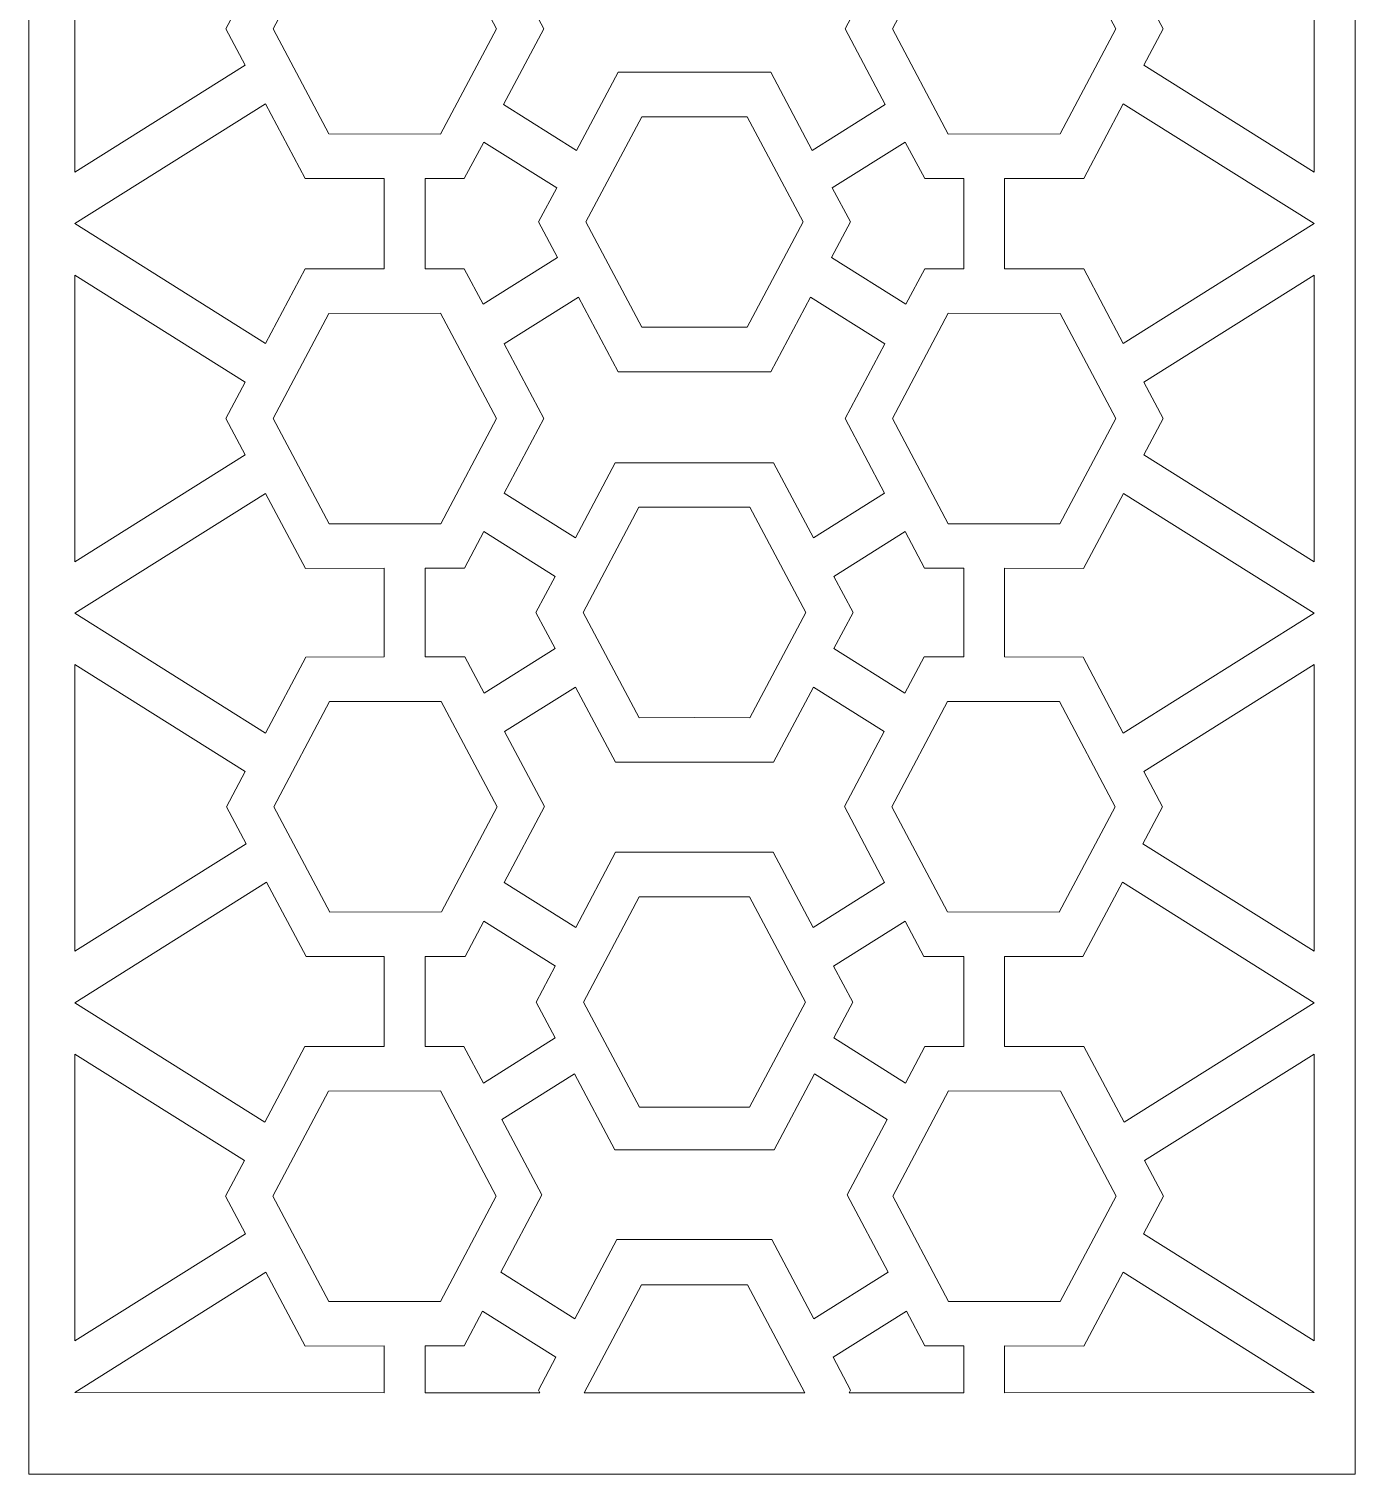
# Model space of a CAD drawing. Header units: centimetres. Extents: x -9.9 to 9.8, y -13.3 to 6.8.
# Drawn here: x 0.54 to 9.75, y -13.32 to -3.28 of the extents above; entities that cross this region are included whole.
import ezdxf

# ---------------------------------------------------------------- set-up
doc = ezdxf.new("R2010")
doc.units = ezdxf.units.CM
doc.header["$MEASUREMENT"] = 0

msp = doc.modelspace()

# ---------------------------------------------------------------- linework, layer by layer
at = {"color": 242, "lineweight": 9}
for points, knots in [([(0.5385, 6.76103), (0.5385, 6.76103), (9.7515, 6.76104), (9.7515, 6.76104), (9.7515, 6.76104), (9.7515, 6.76104), (9.7515, -13.31532), (9.7515, -13.31532), (9.7515, -13.31532), (9.7515, -13.31532), (0.5385, -13.31532), (0.5385, -13.31532), (0.5385, -13.31532), (0.5385, -13.31532), (0.5385, 6.76104), (0.5385, 6.76104)], [0, 0, 0, 0, 0.2, 0.2, 0.2, 0.2, 0.4, 0.4, 0.4, 0.4, 0.6, 0.6, 0.6, 0.6, 1, 1, 1, 1]), ([(2.0411, -3.52948), (2.0411, -3.52948), (1.90644, -3.27565), (1.90644, -3.27565), (1.90644, -3.27565), (1.90644, -3.27565), (2.0402, -3.02417), (2.0402, -3.02417), (2.0402, -3.02417), (2.0402, -3.02417), (0.85737, -2.28167), (0.85737, -2.28167), (0.85737, -2.28167), (0.85737, -2.28167), (0.85737, -4.27268), (0.85737, -4.27268), (0.85737, -4.27268), (0.85737, -4.27268), (2.0411, -3.52948), (2.0411, -3.52948)], [0, 0, 0, 0, 0.16666667, 0.16666667, 0.16666667, 0.16666667, 0.33333333, 0.33333333, 0.33333333, 0.33333333, 0.5, 0.5, 0.5, 0.5, 0.66666667, 0.66666667, 0.66666667, 0.66666667, 1, 1, 1, 1]), ([(8.28333, -3.52948), (8.28333, -3.52948), (8.41795, -3.27565), (8.41795, -3.27565), (8.41795, -3.27565), (8.41795, -3.27565), (8.28424, -3.02417), (8.28424, -3.02417), (8.28424, -3.02417), (8.28424, -3.02417), (9.467, -2.28167), (9.467, -2.28167), (9.467, -2.28167), (9.467, -2.28167), (9.467, -4.27268), (9.467, -4.27268), (9.467, -4.27268), (9.467, -4.27268), (8.28333, -3.52948), (8.28333, -3.52948)], [0, 0, 0, 0, 0.16666667, 0.16666667, 0.16666667, 0.16666667, 0.33333333, 0.33333333, 0.33333333, 0.33333333, 0.5, 0.5, 0.5, 0.5, 0.66666667, 0.66666667, 0.66666667, 0.66666667, 1, 1, 1, 1]), ([(5.16224, -2.96968), (5.16224, -2.96968), (4.61216, -2.96943), (4.61216, -2.96943), (4.61216, -2.96943), (4.61216, -2.96943), (4.33575, -2.44822), (4.33575, -2.44822), (4.33575, -2.44822), (4.33575, -2.44822), (3.84109, -2.75881), (3.84109, -2.75881), (3.84109, -2.75881), (3.84109, -2.75881), (4.11584, -3.27703), (4.11584, -3.27703), (4.11584, -3.27703), (4.11584, -3.27703), (3.8363, -3.80256), (3.8363, -3.80256), (3.8363, -3.80256), (3.8363, -3.80256), (4.34361, -4.12107), (4.34361, -4.12107), (4.34361, -4.12107), (4.34361, -4.12107), (4.63219, -3.57818), (4.63219, -3.57818), (4.63219, -3.57818), (4.63219, -3.57818), (5.16224, -3.57855), (5.16224, -3.57855), (5.16224, -3.57855), (5.16224, -3.57855), (5.69216, -3.57818), (5.69216, -3.57818), (5.69216, -3.57818), (5.69216, -3.57818), (5.98079, -4.12107), (5.98079, -4.12107), (5.98079, -4.12107), (5.98079, -4.12107), (6.48797, -3.80256), (6.48797, -3.80256), (6.48797, -3.80256), (6.48797, -3.80256), (6.20858, -3.27703), (6.20858, -3.27703), (6.20858, -3.27703), (6.20858, -3.27703), (6.48337, -2.75881), (6.48337, -2.75881), (6.48337, -2.75881), (6.48337, -2.75881), (5.98856, -2.44822), (5.98856, -2.44822), (5.98856, -2.44822), (5.98856, -2.44822), (5.71227, -2.96943), (5.71227, -2.96943), (5.71227, -2.96943), (5.71227, -2.96943), (5.16224, -2.96968), (5.16224, -2.96968)], [0, 0, 0, 0, 0.05882353, 0.05882353, 0.05882353, 0.05882353, 0.11764706, 0.11764706, 0.11764706, 0.11764706, 0.17647059, 0.17647059, 0.17647059, 0.17647059, 0.23529412, 0.23529412, 0.23529412, 0.23529412, 0.29411765, 0.29411765, 0.29411765, 0.29411765, 0.35294118, 0.35294118, 0.35294118, 0.35294118, 0.41176471, 0.41176471, 0.41176471, 0.41176471, 0.47058824, 0.47058824, 0.47058824, 0.47058824, 0.52941176, 0.52941176, 0.52941176, 0.52941176, 0.58823529, 0.58823529, 0.58823529, 0.58823529, 0.64705882, 0.64705882, 0.64705882, 0.64705882, 0.70588235, 0.70588235, 0.70588235, 0.70588235, 0.76470588, 0.76470588, 0.76470588, 0.76470588, 0.82352941, 0.82352941, 0.82352941, 0.82352941, 0.88235294, 0.88235294, 0.88235294, 0.88235294, 1, 1, 1, 1]), ([(3.39885, -4.00743), (3.39885, -4.00743), (3.78729, -3.27686), (3.78729, -3.27686), (3.78729, -3.27686), (3.78729, -3.27686), (3.39953, -2.54576), (3.39953, -2.54576), (3.39953, -2.54576), (3.39953, -2.54576), (2.62342, -2.54528), (2.62342, -2.54528), (2.62342, -2.54528), (2.62342, -2.54528), (2.23497, -3.27579), (2.23497, -3.27579), (2.23497, -3.27579), (2.23497, -3.27579), (2.62268, -4.00696), (2.62268, -4.00696), (2.62268, -4.00696), (2.62268, -4.00696), (3.39885, -4.00743), (3.39885, -4.00743)], [0, 0, 0, 0, 0.14285714, 0.14285714, 0.14285714, 0.14285714, 0.28571429, 0.28571429, 0.28571429, 0.28571429, 0.42857143, 0.42857143, 0.42857143, 0.42857143, 0.57142857, 0.57142857, 0.57142857, 0.57142857, 0.71428571, 0.71428571, 0.71428571, 0.71428571, 1, 1, 1, 1]), ([(6.92554, -4.00743), (6.92554, -4.00743), (6.5371, -3.27686), (6.5371, -3.27686), (6.5371, -3.27686), (6.5371, -3.27686), (6.92475, -2.54576), (6.92475, -2.54576), (6.92475, -2.54576), (6.92475, -2.54576), (7.7009, -2.54528), (7.7009, -2.54528), (7.7009, -2.54528), (7.7009, -2.54528), (8.08933, -3.27579), (8.08933, -3.27579), (8.08933, -3.27579), (8.08933, -3.27579), (7.70163, -4.00696), (7.70163, -4.00696), (7.70163, -4.00696), (7.70163, -4.00696), (6.92554, -4.00743), (6.92554, -4.00743)], [0, 0, 0, 0, 0.14285714, 0.14285714, 0.14285714, 0.14285714, 0.28571429, 0.28571429, 0.28571429, 0.28571429, 0.42857143, 0.42857143, 0.42857143, 0.42857143, 0.57142857, 0.57142857, 0.57142857, 0.57142857, 0.71428571, 0.71428571, 0.71428571, 0.71428571, 1, 1, 1, 1]), ([(3.00736, -4.31665), (3.00736, -4.31665), (2.45822, -4.31623), (2.45822, -4.31623), (2.45822, -4.31623), (2.45822, -4.31623), (2.18321, -3.79752), (2.18321, -3.79752), (2.18321, -3.79752), (2.18321, -3.79752), (0.85737, -4.62992), (0.85737, -4.62992), (0.85737, -4.62992), (0.85737, -4.62992), (2.18321, -5.4623), (2.18321, -5.4623), (2.18321, -5.4623), (2.18321, -5.4623), (2.45822, -4.94358), (2.45822, -4.94358), (2.45822, -4.94358), (2.45822, -4.94358), (3.00735, -4.94321), (3.00735, -4.94321), (3.00735, -4.94321), (3.00735, -4.94321), (3.00735, -4.31665), (3.00735, -4.31665)], [0, 0, 0, 0, 0.125, 0.125, 0.125, 0.125, 0.25, 0.25, 0.25, 0.25, 0.375, 0.375, 0.375, 0.375, 0.5, 0.5, 0.5, 0.5, 0.625, 0.625, 0.625, 0.625, 0.75, 0.75, 0.75, 0.75, 1, 1, 1, 1]), ([(7.317, -4.31665), (7.317, -4.31665), (7.8662, -4.31623), (7.8662, -4.31623), (7.8662, -4.31623), (7.8662, -4.31623), (8.14112, -3.79752), (8.14112, -3.79752), (8.14112, -3.79752), (8.14112, -3.79752), (9.467, -4.62992), (9.467, -4.62992), (9.467, -4.62992), (9.467, -4.62992), (8.14112, -5.4623), (8.14112, -5.4623), (8.14112, -5.4623), (8.14112, -5.4623), (7.8662, -4.94358), (7.8662, -4.94358), (7.8662, -4.94358), (7.8662, -4.94358), (7.31702, -4.94321), (7.31702, -4.94321), (7.31702, -4.94321), (7.31702, -4.94321), (7.31702, -4.31665), (7.31702, -4.31665)], [0, 0, 0, 0, 0.125, 0.125, 0.125, 0.125, 0.25, 0.25, 0.25, 0.25, 0.375, 0.375, 0.375, 0.375, 0.5, 0.5, 0.5, 0.5, 0.625, 0.625, 0.625, 0.625, 0.75, 0.75, 0.75, 0.75, 1, 1, 1, 1]), ([(5.16231, -5.34958), (5.16231, -5.34958), (4.79547, -5.3494), (4.79547, -5.3494), (4.79547, -5.3494), (4.79547, -5.3494), (4.40775, -4.6183), (4.40775, -4.6183), (4.40775, -4.6183), (4.40775, -4.6183), (4.79621, -3.88762), (4.79621, -3.88762), (4.79621, -3.88762), (4.79621, -3.88762), (5.16224, -3.88793), (5.16224, -3.88793), (5.16224, -3.88793), (5.16224, -3.88793), (5.52814, -3.88762), (5.52814, -3.88762), (5.52814, -3.88762), (5.52814, -3.88762), (5.91652, -4.6183), (5.91652, -4.6183), (5.91652, -4.6183), (5.91652, -4.6183), (5.52884, -5.34942), (5.52884, -5.34942), (5.52884, -5.34942), (5.52884, -5.34942), (5.16204, -5.34958), (5.16204, -5.34958)], [0, 0, 0, 0, 0.11111111, 0.11111111, 0.11111111, 0.11111111, 0.22222222, 0.22222222, 0.22222222, 0.22222222, 0.33333333, 0.33333333, 0.33333333, 0.33333333, 0.44444444, 0.44444444, 0.44444444, 0.44444444, 0.55555556, 0.55555556, 0.55555556, 0.55555556, 0.66666667, 0.66666667, 0.66666667, 0.66666667, 0.77777778, 0.77777778, 0.77777778, 0.77777778, 1, 1, 1, 1]), ([(4.21032, -4.86519), (4.21032, -4.86519), (4.07922, -4.61805), (4.07922, -4.61805), (4.07922, -4.61805), (4.07922, -4.61805), (4.20516, -4.38121), (4.20516, -4.38121), (4.20516, -4.38121), (4.20516, -4.38121), (3.69796, -4.0629), (3.69796, -4.0629), (3.69796, -4.0629), (3.69796, -4.0629), (3.56285, -4.317), (3.56285, -4.317), (3.56285, -4.317), (3.56285, -4.317), (3.29197, -4.31672), (3.29197, -4.31672), (3.29197, -4.31672), (3.29197, -4.31672), (3.29197, -4.94304), (3.29197, -4.94304), (3.29197, -4.94304), (3.29197, -4.94304), (3.56285, -4.94281), (3.56285, -4.94281), (3.56285, -4.94281), (3.56285, -4.94281), (3.69388, -5.18936), (3.69388, -5.18936), (3.69388, -5.18936), (3.69388, -5.18936), (4.21033, -4.86517), (4.21033, -4.86517)], [0, 0, 0, 0, 0.1, 0.1, 0.1, 0.1, 0.2, 0.2, 0.2, 0.2, 0.3, 0.3, 0.3, 0.3, 0.4, 0.4, 0.4, 0.4, 0.5, 0.5, 0.5, 0.5, 0.6, 0.6, 0.6, 0.6, 0.7, 0.7, 0.7, 0.7, 0.8, 0.8, 0.8, 0.8, 1, 1, 1, 1]), ([(6.11412, -4.86519), (6.11412, -4.86519), (6.24513, -4.61805), (6.24513, -4.61805), (6.24513, -4.61805), (6.24513, -4.61805), (6.11914, -4.38121), (6.11914, -4.38121), (6.11914, -4.38121), (6.11914, -4.38121), (6.6264, -4.0629), (6.6264, -4.0629), (6.6264, -4.0629), (6.6264, -4.0629), (6.76144, -4.317), (6.76144, -4.317), (6.76144, -4.317), (6.76144, -4.317), (7.03247, -4.31672), (7.03247, -4.31672), (7.03247, -4.31672), (7.03247, -4.31672), (7.03247, -4.94304), (7.03247, -4.94304), (7.03247, -4.94304), (7.03247, -4.94304), (6.76144, -4.94281), (6.76144, -4.94281), (6.76144, -4.94281), (6.76144, -4.94281), (6.63047, -5.18936), (6.63047, -5.18936), (6.63047, -5.18936), (6.63047, -5.18936), (6.11412, -4.86517), (6.11412, -4.86517)], [0, 0, 0, 0, 0.1, 0.1, 0.1, 0.1, 0.2, 0.2, 0.2, 0.2, 0.3, 0.3, 0.3, 0.3, 0.4, 0.4, 0.4, 0.4, 0.5, 0.5, 0.5, 0.5, 0.6, 0.6, 0.6, 0.6, 0.7, 0.7, 0.7, 0.7, 0.8, 0.8, 0.8, 0.8, 1, 1, 1, 1]), ([(0.85737, -6.97818), (0.85737, -6.97818), (2.04021, -6.23569), (2.04021, -6.23569), (2.04021, -6.23569), (2.04021, -6.23569), (1.90644, -5.9842), (1.90644, -5.9842), (1.90644, -5.9842), (1.90644, -5.9842), (2.0411, -5.73033), (2.0411, -5.73033), (2.0411, -5.73033), (2.0411, -5.73033), (0.85737, -4.98712), (0.85737, -4.98712), (0.85737, -4.98712), (0.85737, -4.98712), (0.85737, -6.97818), (0.85737, -6.97818)], [0, 0, 0, 0, 0.16666667, 0.16666667, 0.16666667, 0.16666667, 0.33333333, 0.33333333, 0.33333333, 0.33333333, 0.5, 0.5, 0.5, 0.5, 0.66666667, 0.66666667, 0.66666667, 0.66666667, 1, 1, 1, 1]), ([(9.467, -6.97818), (9.467, -6.97818), (8.28424, -6.23569), (8.28424, -6.23569), (8.28424, -6.23569), (8.28424, -6.23569), (8.41795, -5.9842), (8.41795, -5.9842), (8.41795, -5.9842), (8.41795, -5.9842), (8.28333, -5.73033), (8.28333, -5.73033), (8.28333, -5.73033), (8.28333, -5.73033), (9.467, -4.98712), (9.467, -4.98712), (9.467, -4.98712), (9.467, -4.98712), (9.467, -6.97818), (9.467, -6.97818)], [0, 0, 0, 0, 0.16666667, 0.16666667, 0.16666667, 0.16666667, 0.33333333, 0.33333333, 0.33333333, 0.33333333, 0.5, 0.5, 0.5, 0.5, 0.66666667, 0.66666667, 0.66666667, 0.66666667, 1, 1, 1, 1]), ([(5.16224, -5.65897), (5.16224, -5.65897), (5.69341, -5.65872), (5.69341, -5.65872), (5.69341, -5.65872), (5.69341, -5.65872), (5.96786, -5.14082), (5.96786, -5.14082), (5.96786, -5.14082), (5.96786, -5.14082), (6.48393, -5.46475), (6.48393, -5.46475), (6.48393, -5.46475), (6.48393, -5.46475), (6.20858, -5.9828), (6.20858, -5.9828), (6.20858, -5.9828), (6.20858, -5.9828), (6.48337, -6.50099), (6.48337, -6.50099), (6.48337, -6.50099), (6.48337, -6.50099), (5.98856, -6.81161), (5.98856, -6.81161), (5.98856, -6.81161), (5.98856, -6.81161), (5.71227, -6.29037), (5.71227, -6.29037), (5.71227, -6.29037), (5.71227, -6.29037), (5.16224, -6.29003), (5.16224, -6.29003), (5.16224, -6.29003), (5.16224, -6.29003), (4.61216, -6.29037), (4.61216, -6.29037), (4.61216, -6.29037), (4.61216, -6.29037), (4.33575, -6.81161), (4.33575, -6.81161), (4.33575, -6.81161), (4.33575, -6.81161), (3.84109, -6.50099), (3.84109, -6.50099), (3.84109, -6.50099), (3.84109, -6.50099), (4.11584, -5.9828), (4.11584, -5.9828), (4.11584, -5.9828), (4.11584, -5.9828), (3.84037, -5.46475), (3.84037, -5.46475), (3.84037, -5.46475), (3.84037, -5.46475), (4.35647, -5.14082), (4.35647, -5.14082), (4.35647, -5.14082), (4.35647, -5.14082), (4.63102, -5.65872), (4.63102, -5.65872), (4.63102, -5.65872), (4.63102, -5.65872), (5.16224, -5.65896), (5.16224, -5.65896)], [0, 0, 0, 0, 0.05882353, 0.05882353, 0.05882353, 0.05882353, 0.11764706, 0.11764706, 0.11764706, 0.11764706, 0.17647059, 0.17647059, 0.17647059, 0.17647059, 0.23529412, 0.23529412, 0.23529412, 0.23529412, 0.29411765, 0.29411765, 0.29411765, 0.29411765, 0.35294118, 0.35294118, 0.35294118, 0.35294118, 0.41176471, 0.41176471, 0.41176471, 0.41176471, 0.47058824, 0.47058824, 0.47058824, 0.47058824, 0.52941176, 0.52941176, 0.52941176, 0.52941176, 0.58823529, 0.58823529, 0.58823529, 0.58823529, 0.64705882, 0.64705882, 0.64705882, 0.64705882, 0.70588235, 0.70588235, 0.70588235, 0.70588235, 0.76470588, 0.76470588, 0.76470588, 0.76470588, 0.82352941, 0.82352941, 0.82352941, 0.82352941, 0.88235294, 0.88235294, 0.88235294, 0.88235294, 1, 1, 1, 1]), ([(3.39885, -5.25239), (3.39885, -5.25239), (3.78729, -5.98292), (3.78729, -5.98292), (3.78729, -5.98292), (3.78729, -5.98292), (3.39953, -6.7141), (3.39953, -6.7141), (3.39953, -6.7141), (3.39953, -6.7141), (2.62342, -6.71458), (2.62342, -6.71458), (2.62342, -6.71458), (2.62342, -6.71458), (2.23497, -5.9839), (2.23497, -5.9839), (2.23497, -5.9839), (2.23497, -5.9839), (2.62268, -5.25289), (2.62268, -5.25289), (2.62268, -5.25289), (2.62268, -5.25289), (3.39885, -5.25239), (3.39885, -5.25239)], [0, 0, 0, 0, 0.14285714, 0.14285714, 0.14285714, 0.14285714, 0.28571429, 0.28571429, 0.28571429, 0.28571429, 0.42857143, 0.42857143, 0.42857143, 0.42857143, 0.57142857, 0.57142857, 0.57142857, 0.57142857, 0.71428571, 0.71428571, 0.71428571, 0.71428571, 1, 1, 1, 1]), ([(6.92554, -5.25239), (6.92554, -5.25239), (6.5371, -5.98292), (6.5371, -5.98292), (6.5371, -5.98292), (6.5371, -5.98292), (6.92475, -6.7141), (6.92475, -6.7141), (6.92475, -6.7141), (6.92475, -6.7141), (7.7009, -6.71458), (7.7009, -6.71458), (7.7009, -6.71458), (7.7009, -6.71458), (8.08933, -5.9839), (8.08933, -5.9839), (8.08933, -5.9839), (8.08933, -5.9839), (7.70163, -5.25289), (7.70163, -5.25289), (7.70163, -5.25289), (7.70163, -5.25289), (6.92554, -5.25239), (6.92554, -5.25239)], [0, 0, 0, 0, 0.14285714, 0.14285714, 0.14285714, 0.14285714, 0.28571429, 0.28571429, 0.28571429, 0.28571429, 0.42857143, 0.42857143, 0.42857143, 0.42857143, 0.57142857, 0.57142857, 0.57142857, 0.57142857, 0.71428571, 0.71428571, 0.71428571, 0.71428571, 1, 1, 1, 1]), ([(2.18309, -8.16774), (2.18309, -8.16774), (2.4629, -7.64008), (2.4629, -7.64008), (2.4629, -7.64008), (2.4629, -7.64008), (3.00735, -7.6397), (3.00735, -7.6397), (3.00735, -7.6397), (3.00735, -7.6397), (3.00735, -7.02376), (3.00735, -7.02376), (3.00735, -7.02376), (3.00735, -7.02376), (2.4594, -7.02407), (2.4594, -7.02407), (2.4594, -7.02407), (2.4594, -7.02407), (2.18255, -6.50345), (2.18255, -6.50345), (2.18255, -6.50345), (2.18255, -6.50345), (0.85737, -7.33539), (0.85737, -7.33539), (0.85737, -7.33539), (0.85737, -7.33539), (2.18309, -8.16774), (2.18309, -8.16774)], [0, 0, 0, 0, 0.125, 0.125, 0.125, 0.125, 0.25, 0.25, 0.25, 0.25, 0.375, 0.375, 0.375, 0.375, 0.5, 0.5, 0.5, 0.5, 0.625, 0.625, 0.625, 0.625, 0.75, 0.75, 0.75, 0.75, 1, 1, 1, 1]), ([(8.14121, -8.16774), (8.14121, -8.16774), (7.86142, -7.64008), (7.86142, -7.64008), (7.86142, -7.64008), (7.86142, -7.64008), (7.31702, -7.6397), (7.31702, -7.6397), (7.31702, -7.6397), (7.31702, -7.6397), (7.31702, -7.02376), (7.31702, -7.02376), (7.31702, -7.02376), (7.31702, -7.02376), (7.86495, -7.02407), (7.86495, -7.02407), (7.86495, -7.02407), (7.86495, -7.02407), (8.14185, -6.50345), (8.14185, -6.50345), (8.14185, -6.50345), (8.14185, -6.50345), (9.467, -7.33539), (9.467, -7.33539), (9.467, -7.33539), (9.467, -7.33539), (8.14121, -8.16774), (8.14121, -8.16774)], [0, 0, 0, 0, 0.125, 0.125, 0.125, 0.125, 0.25, 0.25, 0.25, 0.25, 0.375, 0.375, 0.375, 0.375, 0.5, 0.5, 0.5, 0.5, 0.625, 0.625, 0.625, 0.625, 0.75, 0.75, 0.75, 0.75, 1, 1, 1, 1]), ([(5.16231, -6.59951), (5.16231, -6.59951), (4.7765, -6.59962), (4.7765, -6.59962), (4.7765, -6.59962), (4.7765, -6.59962), (4.3889, -7.33084), (4.3889, -7.33084), (4.3889, -7.33084), (4.3889, -7.33084), (4.77737, -8.06138), (4.77737, -8.06138), (4.77737, -8.06138), (4.77737, -8.06138), (5.16224, -8.06121), (5.16224, -8.06121), (5.16224, -8.06121), (5.16224, -8.06121), (5.54708, -8.06138), (5.54708, -8.06138), (5.54708, -8.06138), (5.54708, -8.06138), (5.93552, -7.33084), (5.93552, -7.33084), (5.93552, -7.33084), (5.93552, -7.33084), (5.54785, -6.59962), (5.54785, -6.59962), (5.54785, -6.59962), (5.54785, -6.59962), (5.16204, -6.59951), (5.16204, -6.59951)], [0, 0, 0, 0, 0.11111111, 0.11111111, 0.11111111, 0.11111111, 0.22222222, 0.22222222, 0.22222222, 0.22222222, 0.33333333, 0.33333333, 0.33333333, 0.33333333, 0.44444444, 0.44444444, 0.44444444, 0.44444444, 0.55555556, 0.55555556, 0.55555556, 0.55555556, 0.66666667, 0.66666667, 0.66666667, 0.66666667, 0.77777778, 0.77777778, 0.77777778, 0.77777778, 1, 1, 1, 1]), ([(4.19335, -7.58137), (4.19335, -7.58137), (4.06039, -7.33096), (4.06039, -7.33096), (4.06039, -7.33096), (4.06039, -7.33096), (4.19371, -7.07961), (4.19371, -7.07961), (4.19371, -7.07961), (4.19371, -7.07961), (3.69885, -6.76899), (3.69885, -6.76899), (3.69885, -6.76899), (3.69885, -6.76899), (3.56407, -7.02339), (3.56407, -7.02339), (3.56407, -7.02339), (3.56407, -7.02339), (3.29197, -7.02349), (3.29197, -7.02349), (3.29197, -7.02349), (3.29197, -7.02349), (3.29197, -7.63964), (3.29197, -7.63964), (3.29197, -7.63964), (3.29197, -7.63964), (3.56761, -7.63939), (3.56761, -7.63939), (3.56761, -7.63939), (3.56761, -7.63939), (3.70103, -7.89036), (3.70103, -7.89036), (3.70103, -7.89036), (3.70103, -7.89036), (4.19335, -7.58137), (4.19335, -7.58137)], [0, 0, 0, 0, 0.1, 0.1, 0.1, 0.1, 0.2, 0.2, 0.2, 0.2, 0.3, 0.3, 0.3, 0.3, 0.4, 0.4, 0.4, 0.4, 0.5, 0.5, 0.5, 0.5, 0.6, 0.6, 0.6, 0.6, 0.7, 0.7, 0.7, 0.7, 0.8, 0.8, 0.8, 0.8, 1, 1, 1, 1]), ([(6.13098, -7.58137), (6.13098, -7.58137), (6.26408, -7.33096), (6.26408, -7.33096), (6.26408, -7.33096), (6.26408, -7.33096), (6.1307, -7.07961), (6.1307, -7.07961), (6.1307, -7.07961), (6.1307, -7.07961), (6.62546, -6.76899), (6.62546, -6.76899), (6.62546, -6.76899), (6.62546, -6.76899), (6.76038, -7.02339), (6.76038, -7.02339), (6.76038, -7.02339), (6.76038, -7.02339), (7.03247, -7.02349), (7.03247, -7.02349), (7.03247, -7.02349), (7.03247, -7.02349), (7.03247, -7.63964), (7.03247, -7.63964), (7.03247, -7.63964), (7.03247, -7.63964), (6.75682, -7.63939), (6.75682, -7.63939), (6.75682, -7.63939), (6.75682, -7.63939), (6.62339, -7.89036), (6.62339, -7.89036), (6.62339, -7.89036), (6.62339, -7.89036), (6.13098, -7.58137), (6.13098, -7.58137)], [0, 0, 0, 0, 0.1, 0.1, 0.1, 0.1, 0.2, 0.2, 0.2, 0.2, 0.3, 0.3, 0.3, 0.3, 0.4, 0.4, 0.4, 0.4, 0.5, 0.5, 0.5, 0.5, 0.6, 0.6, 0.6, 0.6, 0.7, 0.7, 0.7, 0.7, 0.8, 0.8, 0.8, 0.8, 1, 1, 1, 1]), ([(0.85737, -7.69274), (0.85737, -7.69274), (0.85737, -9.68371), (0.85737, -9.68371), (0.85737, -9.68371), (0.85737, -9.68371), (2.04732, -8.93669), (2.04732, -8.93669), (2.04732, -8.93669), (2.04732, -8.93669), (1.91118, -8.68068), (1.91118, -8.68068), (1.91118, -8.68068), (1.91118, -8.68068), (2.04105, -8.4358), (2.04105, -8.4358), (2.04105, -8.4358), (2.04105, -8.4358), (0.85737, -7.69274), (0.85737, -7.69274)], [0, 0, 0, 0, 0.16666667, 0.16666667, 0.16666667, 0.16666667, 0.33333333, 0.33333333, 0.33333333, 0.33333333, 0.5, 0.5, 0.5, 0.5, 0.66666667, 0.66666667, 0.66666667, 0.66666667, 1, 1, 1, 1]), ([(9.467, -7.69274), (9.467, -7.69274), (9.467, -9.68371), (9.467, -9.68371), (9.467, -9.68371), (9.467, -9.68371), (8.27709, -8.93669), (8.27709, -8.93669), (8.27709, -8.93669), (8.27709, -8.93669), (8.41317, -8.68068), (8.41317, -8.68068), (8.41317, -8.68068), (8.41317, -8.68068), (8.28336, -8.4358), (8.28336, -8.4358), (8.28336, -8.4358), (8.28336, -8.4358), (9.467, -7.69274), (9.467, -7.69274)], [0, 0, 0, 0, 0.16666667, 0.16666667, 0.16666667, 0.16666667, 0.33333333, 0.33333333, 0.33333333, 0.33333333, 0.5, 0.5, 0.5, 0.5, 0.66666667, 0.66666667, 0.66666667, 0.66666667, 1, 1, 1, 1]), ([(5.16224, -8.99605), (5.16224, -8.99605), (5.70986, -8.99631), (5.70986, -8.99631), (5.70986, -8.99631), (5.70986, -8.99631), (5.98659, -9.51838), (5.98659, -9.51838), (5.98659, -9.51838), (5.98659, -9.51838), (6.48337, -9.20648), (6.48337, -9.20648), (6.48337, -9.20648), (6.48337, -9.20648), (6.20396, -8.67928), (6.20396, -8.67928), (6.20396, -8.67928), (6.20396, -8.67928), (6.48095, -8.15831), (6.48095, -8.15831), (6.48095, -8.15831), (6.48095, -8.15831), (5.98848, -7.84913), (5.98848, -7.84913), (5.98848, -7.84913), (5.98848, -7.84913), (5.71113, -8.37092), (5.71113, -8.37092), (5.71113, -8.37092), (5.71113, -8.37092), (5.16224, -8.37051), (5.16224, -8.37051), (5.16224, -8.37051), (5.16224, -8.37051), (4.61318, -8.37092), (4.61318, -8.37092), (4.61318, -8.37092), (4.61318, -8.37092), (4.3358, -7.84913), (4.3358, -7.84913), (4.3358, -7.84913), (4.3358, -7.84913), (3.8434, -8.15831), (3.8434, -8.15831), (3.8434, -8.15831), (3.8434, -8.15831), (4.12041, -8.67928), (4.12041, -8.67928), (4.12041, -8.67928), (4.12041, -8.67928), (3.84102, -9.20648), (3.84102, -9.20648), (3.84102, -9.20648), (3.84102, -9.20648), (4.33781, -9.51838), (4.33781, -9.51838), (4.33781, -9.51838), (4.33781, -9.51838), (4.6145, -8.99631), (4.6145, -8.99631), (4.6145, -8.99631), (4.6145, -8.99631), (5.16224, -8.99605), (5.16224, -8.99605)], [0, 0, 0, 0, 0.05882353, 0.05882353, 0.05882353, 0.05882353, 0.11764706, 0.11764706, 0.11764706, 0.11764706, 0.17647059, 0.17647059, 0.17647059, 0.17647059, 0.23529412, 0.23529412, 0.23529412, 0.23529412, 0.29411765, 0.29411765, 0.29411765, 0.29411765, 0.35294118, 0.35294118, 0.35294118, 0.35294118, 0.41176471, 0.41176471, 0.41176471, 0.41176471, 0.47058824, 0.47058824, 0.47058824, 0.47058824, 0.52941176, 0.52941176, 0.52941176, 0.52941176, 0.58823529, 0.58823529, 0.58823529, 0.58823529, 0.64705882, 0.64705882, 0.64705882, 0.64705882, 0.70588235, 0.70588235, 0.70588235, 0.70588235, 0.76470588, 0.76470588, 0.76470588, 0.76470588, 0.82352941, 0.82352941, 0.82352941, 0.82352941, 0.88235294, 0.88235294, 0.88235294, 0.88235294, 1, 1, 1, 1]), ([(3.40345, -7.94888), (3.40345, -7.94888), (3.79189, -8.67953), (3.79189, -8.67953), (3.79189, -8.67953), (3.79189, -8.67953), (3.40428, -9.41057), (3.40428, -9.41057), (3.40428, -9.41057), (3.40428, -9.41057), (2.6282, -9.41109), (2.6282, -9.41109), (2.6282, -9.41109), (2.6282, -9.41109), (2.23971, -8.68055), (2.23971, -8.68055), (2.23971, -8.68055), (2.23971, -8.68055), (2.62738, -7.94935), (2.62738, -7.94935), (2.62738, -7.94935), (2.62738, -7.94935), (3.40345, -7.94888), (3.40345, -7.94888)], [0, 0, 0, 0, 0.14285714, 0.14285714, 0.14285714, 0.14285714, 0.28571429, 0.28571429, 0.28571429, 0.28571429, 0.42857143, 0.42857143, 0.42857143, 0.42857143, 0.57142857, 0.57142857, 0.57142857, 0.57142857, 0.71428571, 0.71428571, 0.71428571, 0.71428571, 1, 1, 1, 1]), ([(6.92095, -7.94888), (6.92095, -7.94888), (6.5325, -8.67954), (6.5325, -8.67954), (6.5325, -8.67954), (6.5325, -8.67954), (6.92014, -9.41057), (6.92014, -9.41057), (6.92014, -9.41057), (6.92014, -9.41057), (7.69619, -9.41109), (7.69619, -9.41109), (7.69619, -9.41109), (7.69619, -9.41109), (8.08466, -8.68055), (8.08466, -8.68055), (8.08466, -8.68055), (8.08466, -8.68055), (7.69706, -7.94935), (7.69706, -7.94935), (7.69706, -7.94935), (7.69706, -7.94935), (6.92096, -7.94888), (6.92096, -7.94888)], [0, 0, 0, 0, 0.14285714, 0.14285714, 0.14285714, 0.14285714, 0.28571429, 0.28571429, 0.28571429, 0.28571429, 0.42857143, 0.42857143, 0.42857143, 0.42857143, 0.57142857, 0.57142857, 0.57142857, 0.57142857, 0.71428571, 0.71428571, 0.71428571, 0.71428571, 1, 1, 1, 1]), ([(3.00735, -9.72025), (3.00735, -9.72025), (2.46403, -9.72067), (2.46403, -9.72067), (2.46403, -9.72067), (2.46403, -9.72067), (2.1897, -9.20465), (2.1897, -9.20465), (2.1897, -9.20465), (2.1897, -9.20465), (0.85737, -10.04106), (0.85737, -10.04106), (0.85737, -10.04106), (0.85737, -10.04106), (2.17799, -10.86997), (2.17799, -10.86997), (2.17799, -10.86997), (2.17799, -10.86997), (2.45614, -10.34534), (2.45614, -10.34534), (2.45614, -10.34534), (2.45614, -10.34534), (3.00736, -10.34499), (3.00736, -10.34499), (3.00736, -10.34499), (3.00736, -10.34499), (3.00735, -9.72025), (3.00735, -9.72025)], [0, 0, 0, 0, 0.125, 0.125, 0.125, 0.125, 0.25, 0.25, 0.25, 0.25, 0.375, 0.375, 0.375, 0.375, 0.5, 0.5, 0.5, 0.5, 0.625, 0.625, 0.625, 0.625, 0.75, 0.75, 0.75, 0.75, 1, 1, 1, 1]), ([(7.31702, -9.72025), (7.31702, -9.72025), (7.86037, -9.72067), (7.86037, -9.72067), (7.86037, -9.72067), (7.86037, -9.72067), (8.13474, -9.20465), (8.13474, -9.20465), (8.13474, -9.20465), (8.13474, -9.20465), (9.467, -10.04106), (9.467, -10.04106), (9.467, -10.04106), (9.467, -10.04106), (8.14642, -10.87), (8.14642, -10.87), (8.14642, -10.87), (8.14642, -10.87), (7.86816, -10.34534), (7.86816, -10.34534), (7.86816, -10.34534), (7.86816, -10.34534), (7.317, -10.34499), (7.317, -10.34499), (7.317, -10.34499), (7.317, -10.34499), (7.31702, -9.72025), (7.31702, -9.72025)], [0, 0, 0, 0, 0.125, 0.125, 0.125, 0.125, 0.25, 0.25, 0.25, 0.25, 0.375, 0.375, 0.375, 0.375, 0.5, 0.5, 0.5, 0.5, 0.625, 0.625, 0.625, 0.625, 0.75, 0.75, 0.75, 0.75, 1, 1, 1, 1]), ([(5.16204, -9.30538), (5.16204, -9.30538), (5.54536, -9.30568), (5.54536, -9.30568), (5.54536, -9.30568), (5.54536, -9.30568), (5.93299, -10.03669), (5.93299, -10.03669), (5.93299, -10.03669), (5.93299, -10.03669), (5.54455, -10.7674), (5.54455, -10.7674), (5.54455, -10.7674), (5.54455, -10.7674), (5.16224, -10.76705), (5.16224, -10.76705), (5.16224, -10.76705), (5.16224, -10.76705), (4.77974, -10.7674), (4.77974, -10.7674), (4.77974, -10.7674), (4.77974, -10.7674), (4.39131, -10.03669), (4.39131, -10.03669), (4.39131, -10.03669), (4.39131, -10.03669), (4.77906, -9.30567), (4.77906, -9.30567), (4.77906, -9.30567), (4.77906, -9.30567), (5.16231, -9.30538), (5.16231, -9.30538)], [0, 0, 0, 0, 0.11111111, 0.11111111, 0.11111111, 0.11111111, 0.22222222, 0.22222222, 0.22222222, 0.22222222, 0.33333333, 0.33333333, 0.33333333, 0.33333333, 0.44444444, 0.44444444, 0.44444444, 0.44444444, 0.55555556, 0.55555556, 0.55555556, 0.55555556, 0.66666667, 0.66666667, 0.66666667, 0.66666667, 0.77777778, 0.77777778, 0.77777778, 0.77777778, 1, 1, 1, 1]), ([(4.19559, -9.78643), (4.19559, -9.78643), (3.6988, -9.47454), (3.6988, -9.47454), (3.6988, -9.47454), (3.6988, -9.47454), (3.56865, -9.71989), (3.56865, -9.71989), (3.56865, -9.71989), (3.56865, -9.71989), (3.29197, -9.72014), (3.29197, -9.72014), (3.29197, -9.72014), (3.29197, -9.72014), (3.29197, -10.34473), (3.29197, -10.34473), (3.29197, -10.34473), (3.29197, -10.34473), (3.56088, -10.34456), (3.56088, -10.34456), (3.56088, -10.34456), (3.56088, -10.34456), (3.69611, -10.59912), (3.69611, -10.59912), (3.69611, -10.59912), (3.69611, -10.59912), (4.19511, -10.28585), (4.19511, -10.28585), (4.19511, -10.28585), (4.19511, -10.28585), (4.06271, -10.037), (4.06271, -10.037), (4.06271, -10.037), (4.06271, -10.037), (4.19557, -9.78643), (4.19557, -9.78643)], [0, 0, 0, 0, 0.1, 0.1, 0.1, 0.1, 0.2, 0.2, 0.2, 0.2, 0.3, 0.3, 0.3, 0.3, 0.4, 0.4, 0.4, 0.4, 0.5, 0.5, 0.5, 0.5, 0.6, 0.6, 0.6, 0.6, 0.7, 0.7, 0.7, 0.7, 0.8, 0.8, 0.8, 0.8, 1, 1, 1, 1]), ([(6.12877, -9.78643), (6.12877, -9.78643), (6.62558, -9.47454), (6.62558, -9.47454), (6.62558, -9.47454), (6.62558, -9.47454), (6.75565, -9.71989), (6.75565, -9.71989), (6.75565, -9.71989), (6.75565, -9.71989), (7.03247, -9.72014), (7.03247, -9.72014), (7.03247, -9.72014), (7.03247, -9.72014), (7.03247, -10.34473), (7.03247, -10.34473), (7.03247, -10.34473), (7.03247, -10.34473), (6.76353, -10.34456), (6.76353, -10.34456), (6.76353, -10.34456), (6.76353, -10.34456), (6.62829, -10.59912), (6.62829, -10.59912), (6.62829, -10.59912), (6.62829, -10.59912), (6.12931, -10.28585), (6.12931, -10.28585), (6.12931, -10.28585), (6.12931, -10.28585), (6.26156, -10.037), (6.26156, -10.037), (6.26156, -10.037), (6.26156, -10.037), (6.12877, -9.78643), (6.12877, -9.78643)], [0, 0, 0, 0, 0.1, 0.1, 0.1, 0.1, 0.2, 0.2, 0.2, 0.2, 0.3, 0.3, 0.3, 0.3, 0.4, 0.4, 0.4, 0.4, 0.5, 0.5, 0.5, 0.5, 0.6, 0.6, 0.6, 0.6, 0.7, 0.7, 0.7, 0.7, 0.8, 0.8, 0.8, 0.8, 1, 1, 1, 1]), ([(0.85737, -12.38937), (0.85737, -12.38937), (0.85737, -10.39828), (0.85737, -10.39828), (0.85737, -10.39828), (0.85737, -10.39828), (2.03576, -11.13805), (2.03576, -11.13805), (2.03576, -11.13805), (2.03576, -11.13805), (1.90442, -11.38597), (1.90442, -11.38597), (1.90442, -11.38597), (1.90442, -11.38597), (2.0424, -11.6454), (2.0424, -11.6454), (2.0424, -11.6454), (2.0424, -11.6454), (0.85737, -12.38937), (0.85737, -12.38937)], [0, 0, 0, 0, 0.16666667, 0.16666667, 0.16666667, 0.16666667, 0.33333333, 0.33333333, 0.33333333, 0.33333333, 0.5, 0.5, 0.5, 0.5, 0.66666667, 0.66666667, 0.66666667, 0.66666667, 1, 1, 1, 1]), ([(9.467, -12.38937), (9.467, -12.38937), (9.467, -10.39828), (9.467, -10.39828), (9.467, -10.39828), (9.467, -10.39828), (8.2886, -11.13805), (8.2886, -11.13805), (8.2886, -11.13805), (8.2886, -11.13805), (8.41992, -11.38597), (8.41992, -11.38597), (8.41992, -11.38597), (8.41992, -11.38597), (8.28202, -11.64542), (8.28202, -11.64542), (8.28202, -11.64542), (8.28202, -11.64542), (9.467, -12.38937), (9.467, -12.38937)], [0, 0, 0, 0, 0.16666667, 0.16666667, 0.16666667, 0.16666667, 0.33333333, 0.33333333, 0.33333333, 0.33333333, 0.5, 0.5, 0.5, 0.5, 0.66666667, 0.66666667, 0.66666667, 0.66666667, 1, 1, 1, 1]), ([(5.16224, -11.68532), (5.16224, -11.68532), (4.62383, -11.6856), (4.62383, -11.6856), (4.62383, -11.6856), (4.62383, -11.6856), (4.33195, -12.23606), (4.33195, -12.23606), (4.33195, -12.23606), (4.33195, -12.23606), (3.81694, -11.91275), (3.81694, -11.91275), (3.81694, -11.91275), (3.81694, -11.91275), (4.10208, -11.37512), (4.10208, -11.37512), (4.10208, -11.37512), (4.10208, -11.37512), (3.82393, -10.85172), (3.82393, -10.85172), (3.82393, -10.85172), (3.82393, -10.85172), (4.32843, -10.53511), (4.32843, -10.53511), (4.32843, -10.53511), (4.32843, -10.53511), (4.60958, -11.06409), (4.60958, -11.06409), (4.60958, -11.06409), (4.60958, -11.06409), (5.16224, -11.06374), (5.16224, -11.06374), (5.16224, -11.06374), (5.16224, -11.06374), (5.71478, -11.06409), (5.71478, -11.06409), (5.71478, -11.06409), (5.71478, -11.06409), (5.996, -10.53511), (5.996, -10.53511), (5.996, -10.53511), (5.996, -10.53511), (6.5004, -10.85172), (6.5004, -10.85172), (6.5004, -10.85172), (6.5004, -10.85172), (6.22226, -11.37512), (6.22226, -11.37512), (6.22226, -11.37512), (6.22226, -11.37512), (6.50744, -11.91278), (6.50744, -11.91278), (6.50744, -11.91278), (6.50744, -11.91278), (5.99243, -12.23606), (5.99243, -12.23606), (5.99243, -12.23606), (5.99243, -12.23606), (5.70065, -11.6856), (5.70065, -11.6856), (5.70065, -11.6856), (5.70065, -11.6856), (5.16224, -11.68532), (5.16224, -11.68532)], [0, 0, 0, 0, 0.05882353, 0.05882353, 0.05882353, 0.05882353, 0.11764706, 0.11764706, 0.11764706, 0.11764706, 0.17647059, 0.17647059, 0.17647059, 0.17647059, 0.23529412, 0.23529412, 0.23529412, 0.23529412, 0.29411765, 0.29411765, 0.29411765, 0.29411765, 0.35294118, 0.35294118, 0.35294118, 0.35294118, 0.41176471, 0.41176471, 0.41176471, 0.41176471, 0.47058824, 0.47058824, 0.47058824, 0.47058824, 0.52941176, 0.52941176, 0.52941176, 0.52941176, 0.58823529, 0.58823529, 0.58823529, 0.58823529, 0.64705882, 0.64705882, 0.64705882, 0.64705882, 0.70588235, 0.70588235, 0.70588235, 0.70588235, 0.76470588, 0.76470588, 0.76470588, 0.76470588, 0.82352941, 0.82352941, 0.82352941, 0.82352941, 0.88235294, 0.88235294, 0.88235294, 0.88235294, 1, 1, 1, 1]), ([(3.39671, -10.65412), (3.39671, -10.65412), (3.78517, -11.38468), (3.78517, -11.38468), (3.78517, -11.38468), (3.78517, -11.38468), (3.39756, -12.11586), (3.39756, -12.11586), (3.39756, -12.11586), (3.39756, -12.11586), (2.62143, -12.11636), (2.62143, -12.11636), (2.62143, -12.11636), (2.62143, -12.11636), (2.233, -11.38565), (2.233, -11.38565), (2.233, -11.38565), (2.233, -11.38565), (2.62066, -10.65464), (2.62066, -10.65464), (2.62066, -10.65464), (2.62066, -10.65464), (3.39671, -10.65412), (3.39671, -10.65412)], [0, 0, 0, 0, 0.14285714, 0.14285714, 0.14285714, 0.14285714, 0.28571429, 0.28571429, 0.28571429, 0.28571429, 0.42857143, 0.42857143, 0.42857143, 0.42857143, 0.57142857, 0.57142857, 0.57142857, 0.57142857, 0.71428571, 0.71428571, 0.71428571, 0.71428571, 1, 1, 1, 1]), ([(6.92771, -10.65415), (6.92771, -10.65415), (6.53926, -11.38468), (6.53926, -11.38468), (6.53926, -11.38468), (6.53926, -11.38468), (6.92686, -12.11587), (6.92686, -12.11587), (6.92686, -12.11587), (6.92686, -12.11587), (7.70293, -12.11636), (7.70293, -12.11636), (7.70293, -12.11636), (7.70293, -12.11636), (8.0914, -11.38565), (8.0914, -11.38565), (8.0914, -11.38565), (8.0914, -11.38565), (7.70379, -10.65464), (7.70379, -10.65464), (7.70379, -10.65464), (7.70379, -10.65464), (6.92771, -10.65415), (6.92771, -10.65415)], [0, 0, 0, 0, 0.14285714, 0.14285714, 0.14285714, 0.14285714, 0.28571429, 0.28571429, 0.28571429, 0.28571429, 0.42857143, 0.42857143, 0.42857143, 0.42857143, 0.57142857, 0.57142857, 0.57142857, 0.57142857, 0.71428571, 0.71428571, 0.71428571, 0.71428571, 1, 1, 1, 1]), ([(0.85737, -12.74909), (0.85737, -12.74909), (3.00735, -12.75163), (3.00735, -12.75163), (3.00735, -12.75163), (3.00735, -12.75163), (3.00735, -12.42552), (3.00735, -12.42552), (3.00735, -12.42552), (3.00735, -12.42552), (2.45732, -12.42577), (2.45732, -12.42577), (2.45732, -12.42577), (2.45732, -12.42577), (2.18477, -11.91319), (2.18477, -11.91319), (2.18477, -11.91319), (2.18477, -11.91319), (0.85737, -12.74909), (0.85737, -12.74909)], [0, 0, 0, 0, 0.16666667, 0.16666667, 0.16666667, 0.16666667, 0.33333333, 0.33333333, 0.33333333, 0.33333333, 0.5, 0.5, 0.5, 0.5, 0.66666667, 0.66666667, 0.66666667, 0.66666667, 1, 1, 1, 1]), ([(9.467, -12.74909), (9.467, -12.74909), (7.31702, -12.75163), (7.31702, -12.75163), (7.31702, -12.75163), (7.31702, -12.75163), (7.31702, -12.42552), (7.31702, -12.42552), (7.31702, -12.42552), (7.31702, -12.42552), (7.86714, -12.42578), (7.86714, -12.42578), (7.86714, -12.42578), (7.86714, -12.42578), (8.13966, -11.91319), (8.13966, -11.91319), (8.13966, -11.91319), (8.13966, -11.91319), (9.467, -12.74909), (9.467, -12.74909)], [0, 0, 0, 0, 0.16666667, 0.16666667, 0.16666667, 0.16666667, 0.33333333, 0.33333333, 0.33333333, 0.33333333, 0.5, 0.5, 0.5, 0.5, 0.66666667, 0.66666667, 0.66666667, 0.66666667, 1, 1, 1, 1]), ([(5.16224, -12.75163), (5.16224, -12.75163), (4.39605, -12.75163), (4.39605, -12.75163), (4.39605, -12.75163), (4.39605, -12.75163), (4.79406, -12.00091), (4.79406, -12.00091), (4.79406, -12.00091), (4.79406, -12.00091), (5.16224, -12.00071), (5.16224, -12.00071), (5.16224, -12.00071), (5.16224, -12.00071), (5.53023, -12.00091), (5.53023, -12.00091), (5.53023, -12.00091), (5.53023, -12.00091), (5.92835, -12.75163), (5.92835, -12.75163), (5.92835, -12.75163), (5.92835, -12.75163), (5.16224, -12.75163), (5.16224, -12.75163)], [0, 0, 0, 0, 0.14285714, 0.14285714, 0.14285714, 0.14285714, 0.28571429, 0.28571429, 0.28571429, 0.28571429, 0.42857143, 0.42857143, 0.42857143, 0.42857143, 0.57142857, 0.57142857, 0.57142857, 0.57142857, 0.71428571, 0.71428571, 0.71428571, 0.71428571, 1, 1, 1, 1]), ([(3.29197, -12.75163), (3.29197, -12.75163), (4.08816, -12.75163), (4.08816, -12.75163), (4.08816, -12.75163), (4.08816, -12.75163), (4.07787, -12.7322), (4.07787, -12.7322), (4.07787, -12.7322), (4.07787, -12.7322), (4.19881, -12.50407), (4.19881, -12.50407), (4.19881, -12.50407), (4.19881, -12.50407), (3.68953, -12.1844), (3.68953, -12.1844), (3.68953, -12.1844), (3.68953, -12.1844), (3.5619, -12.42516), (3.5619, -12.42516), (3.5619, -12.42516), (3.5619, -12.42516), (3.29197, -12.42523), (3.29197, -12.42523), (3.29197, -12.42523), (3.29197, -12.42523), (3.29197, -12.75163), (3.29197, -12.75163)], [0, 0, 0, 0, 0.125, 0.125, 0.125, 0.125, 0.25, 0.25, 0.25, 0.25, 0.375, 0.375, 0.375, 0.375, 0.5, 0.5, 0.5, 0.5, 0.625, 0.625, 0.625, 0.625, 0.75, 0.75, 0.75, 0.75, 1, 1, 1, 1]), ([(7.03247, -12.75163), (7.03247, -12.75163), (6.2362, -12.75163), (6.2362, -12.75163), (6.2362, -12.75163), (6.2362, -12.75163), (6.24653, -12.7322), (6.24653, -12.7322), (6.24653, -12.7322), (6.24653, -12.7322), (6.12548, -12.50407), (6.12548, -12.50407), (6.12548, -12.50407), (6.12548, -12.50407), (6.63474, -12.1844), (6.63474, -12.1844), (6.63474, -12.1844), (6.63474, -12.1844), (6.76243, -12.42516), (6.76243, -12.42516), (6.76243, -12.42516), (6.76243, -12.42516), (7.03247, -12.42523), (7.03247, -12.42523), (7.03247, -12.42523), (7.03247, -12.42523), (7.03247, -12.75163), (7.03247, -12.75163)], [0, 0, 0, 0, 0.125, 0.125, 0.125, 0.125, 0.25, 0.25, 0.25, 0.25, 0.375, 0.375, 0.375, 0.375, 0.5, 0.5, 0.5, 0.5, 0.625, 0.625, 0.625, 0.625, 0.75, 0.75, 0.75, 0.75, 1, 1, 1, 1])]:
    msp.add_open_spline(points, degree=3, knots=knots, dxfattribs=at)

doc.saveas('drawing.dxf')
